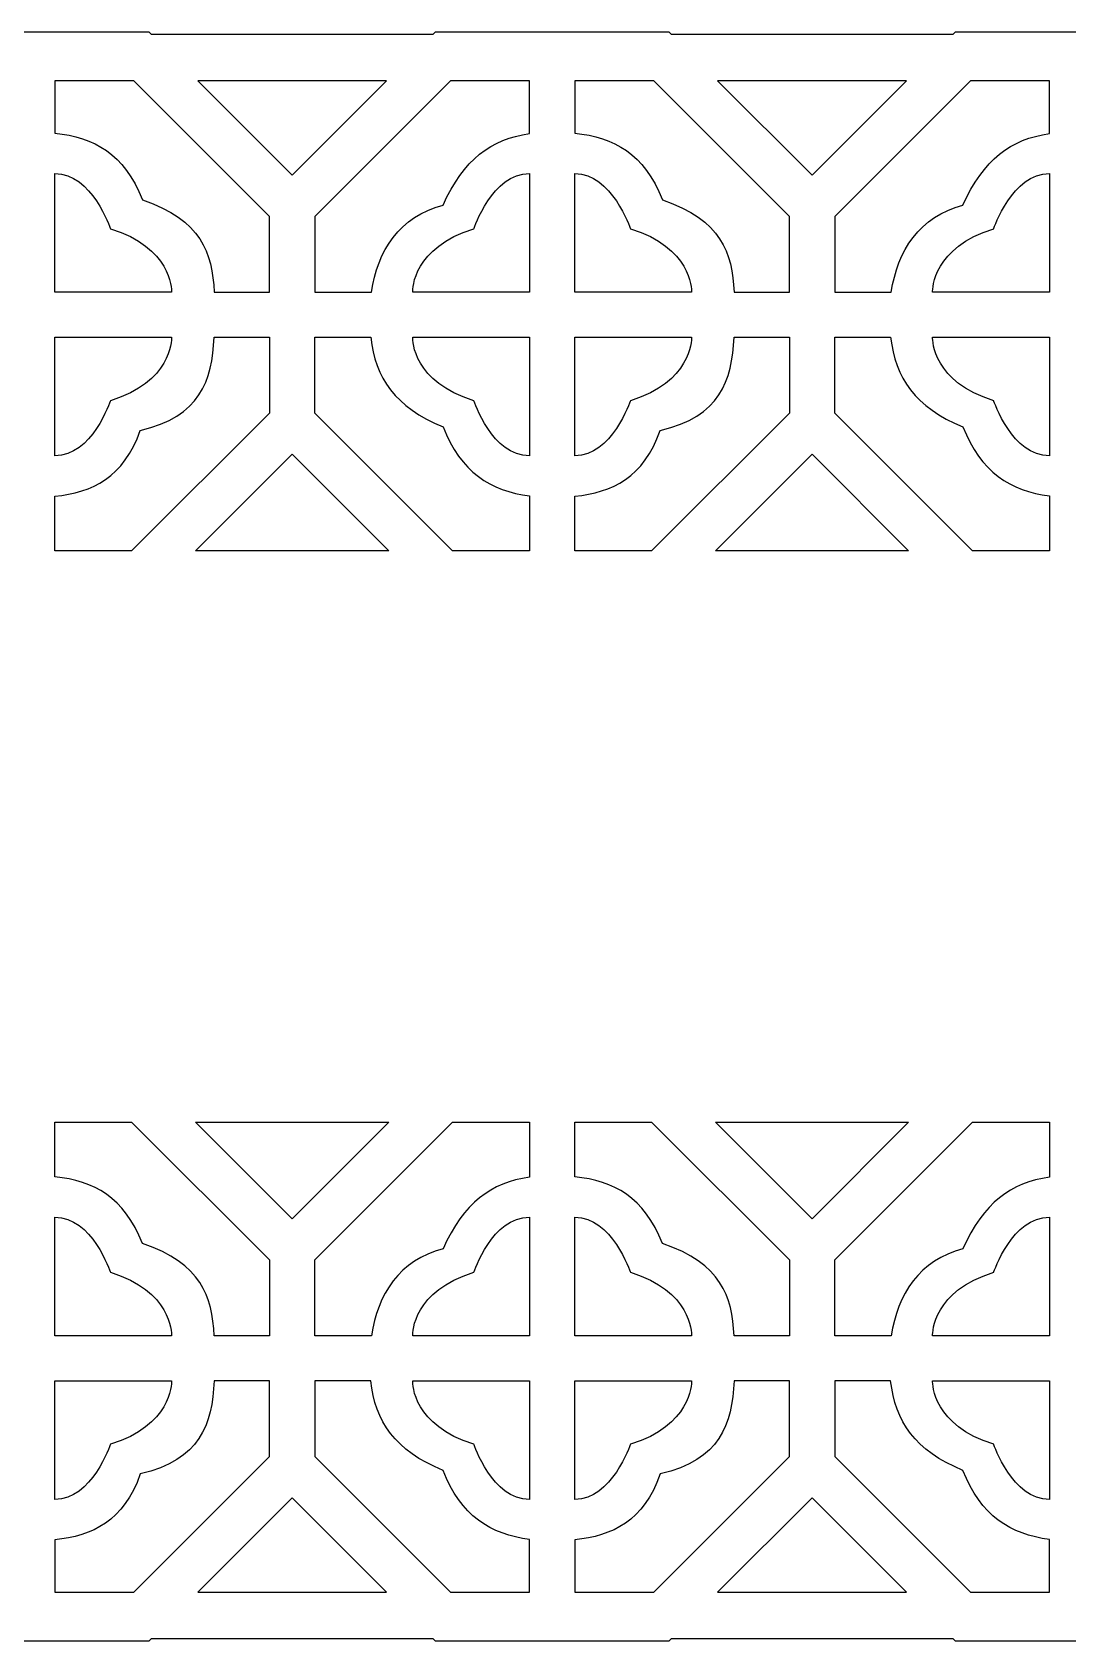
# Model space of a CAD drawing. Header units: centimetres. Extents: x 3.7 to 13.9, y -9 to -4.
# Drawn here: x 8.24 to 11.438, y -9 to -4.033 of the extents above; entities that cross this region are included whole.
import ezdxf

# ---------------------------------------------------------------- set-up
doc = ezdxf.new("R2010")
doc.units = ezdxf.units.CM
doc.header["$MEASUREMENT"] = 0
doc.layers.add('layer 1', color=7, linetype='Continuous')

msp = doc.modelspace()

# ---------------------------------------------------------------- linework, layer by layer
at = {"layer": 'layer 1', "color": 250}
for points, knots in [([(13.92943, -4.03974), (13.92943, -4.03974), (13.92943, -4.54384), (13.92943, -4.54384), (13.92943, -4.54384), (13.92943, -4.54384), (13.92943, -4.54384), (13.92943, -4.54384), (13.92943, -4.54384), (13.92943, -4.54384), (13.92943, -4.83543), (13.92943, -4.83543), (13.92943, -4.83543), (13.92943, -4.83543), (13.92943, -4.97502), (13.92943, -4.97502), (13.92943, -4.97502), (13.92943, -4.97502), (13.92943, -5.26662), (13.92943, -5.26662), (13.92943, -5.26662), (13.92943, -5.26662), (13.92943, -5.26662), (13.92943, -5.26662), (13.92943, -5.26662), (13.92943, -5.26662), (13.92943, -6.15508), (13.92943, -6.15508), (13.92943, -6.15508), (13.92943, -6.15508), (13.92943, -6.15508), (13.92943, -6.15508), (13.92943, -6.15508), (13.92943, -6.15508), (13.92943, -6.44668), (13.92943, -6.44668), (13.92943, -6.44668), (13.92943, -6.44668), (13.92943, -6.58627), (13.92943, -6.58627), (13.92943, -6.58627), (13.92943, -6.58627), (13.92943, -6.87786), (13.92943, -6.87786), (13.92943, -6.87786), (13.92943, -6.87786), (13.92943, -6.87786), (13.92943, -6.87786), (13.92943, -6.87786), (13.92943, -6.87786), (13.92943, -7.76633), (13.92943, -7.76633), (13.92943, -7.76633), (13.92943, -7.76633), (13.92943, -7.76633), (13.92943, -7.76633), (13.92943, -7.76633), (13.92943, -7.76633), (13.92943, -8.05792), (13.92943, -8.05792), (13.92943, -8.05792), (13.92943, -8.05792), (13.92943, -8.19751), (13.92943, -8.19751), (13.92943, -8.19751), (13.92943, -8.19751), (13.92943, -8.48911), (13.92943, -8.48911), (13.92943, -8.48911), (13.92943, -8.48911), (13.92943, -8.48911), (13.92943, -8.48911), (13.92943, -8.48911), (13.92943, -8.48911), (13.92943, -8.9932), (13.92943, -8.9932), (13.92943, -8.9932), (13.92943, -8.9932), (13.42533, -8.9932), (13.42533, -8.9932), (13.42533, -8.9932), (13.42533, -8.9932), (13.41835, -9.00019), (13.41835, -9.00019), (13.41835, -9.00019), (13.41835, -9.00019), (13.12675, -9.00019), (13.12675, -9.00019), (13.12675, -9.00019), (13.12675, -9.00019), (12.98716, -9.00019), (12.98716, -9.00019), (12.98716, -9.00019), (12.98716, -9.00019), (12.69557, -9.00019), (12.69557, -9.00019), (12.69557, -9.00019), (12.69557, -9.00019), (12.68858, -8.9932), (12.68858, -8.9932), (12.68858, -8.9932), (12.68858, -8.9932), (11.81952, -8.9932), (11.81952, -8.9932), (11.81952, -8.9932), (11.81952, -8.9932), (11.81254, -9.00019), (11.81254, -9.00019), (11.81254, -9.00019), (11.81254, -9.00019), (11.52094, -9.00019), (11.52094, -9.00019), (11.52094, -9.00019), (11.52094, -9.00019), (11.38135, -9.00019), (11.38135, -9.00019), (11.38135, -9.00019), (11.38135, -9.00019), (11.08976, -9.00019), (11.08976, -9.00019), (11.08976, -9.00019), (11.08976, -9.00019), (11.08277, -8.9932), (11.08277, -8.9932), (11.08277, -8.9932), (11.08277, -8.9932), (10.21372, -8.9932), (10.21372, -8.9932), (10.21372, -8.9932), (10.21372, -8.9932), (10.20673, -9.00019), (10.20673, -9.00019), (10.20673, -9.00019), (10.20673, -9.00019), (9.91513, -9.00019), (9.91513, -9.00019), (9.91513, -9.00019), (9.91513, -9.00019), (9.77554, -9.00019), (9.77554, -9.00019), (9.77554, -9.00019), (9.77554, -9.00019), (9.48395, -9.00019), (9.48395, -9.00019), (9.48395, -9.00019), (9.48395, -9.00019), (9.47696, -8.9932), (9.47696, -8.9932), (9.47696, -8.9932), (9.47696, -8.9932), (8.60791, -8.9932), (8.60791, -8.9932), (8.60791, -8.9932), (8.60791, -8.9932), (8.60092, -9.00019), (8.60092, -9.00019), (8.60092, -9.00019), (8.60092, -9.00019), (8.30933, -9.00019), (8.30933, -9.00019), (8.30933, -9.00019), (8.30933, -9.00019), (8.16973, -9.00019), (8.16973, -9.00019), (8.16973, -9.00019), (8.16973, -9.00019), (7.87814, -9.00019), (7.87814, -9.00019), (7.87814, -9.00019), (7.87814, -9.00019), (7.87115, -8.9932), (7.87115, -8.9932), (7.87115, -8.9932), (7.87115, -8.9932), (7.0021, -8.9932), (7.0021, -8.9932), (7.0021, -8.9932), (7.0021, -8.9932), (6.99511, -9.00019), (6.99511, -9.00019), (6.99511, -9.00019), (6.99511, -9.00019), (6.70352, -9.00019), (6.70352, -9.00019), (6.70352, -9.00019), (6.70352, -9.00019), (6.56392, -9.00019), (6.56392, -9.00019), (6.56392, -9.00019), (6.56392, -9.00019), (6.27233, -9.00019), (6.27233, -9.00019), (6.27233, -9.00019), (6.27233, -9.00019), (6.26534, -8.9932), (6.26534, -8.9932), (6.26534, -8.9932), (6.26534, -8.9932), (5.39629, -8.9932), (5.39629, -8.9932), (5.39629, -8.9932), (5.39629, -8.9932), (5.3893, -9.00019), (5.3893, -9.00019), (5.3893, -9.00019), (5.3893, -9.00019), (5.09771, -9.00019), (5.09771, -9.00019), (5.09771, -9.00019), (5.09771, -9.00019), (4.95812, -9.00019), (4.95812, -9.00019), (4.95812, -9.00019), (4.95812, -9.00019), (4.66652, -9.00019), (4.66652, -9.00019), (4.66652, -9.00019), (4.66652, -9.00019), (4.65953, -8.9932), (4.65953, -8.9932), (4.65953, -8.9932), (4.65953, -8.9932), (3.68089, -8.9932), (3.68089, -8.9932), (3.68089, -8.9932), (3.68089, -8.9932), (3.68089, -4.03974), (3.68089, -4.03974), (3.68089, -4.03974), (3.68089, -4.03974), (4.65953, -4.03974), (4.65953, -4.03974), (4.65953, -4.03974), (4.65953, -4.03974), (4.66652, -4.03276), (4.66652, -4.03276), (4.66652, -4.03276), (4.66652, -4.03276), (4.95812, -4.03276), (4.95812, -4.03276), (4.95812, -4.03276), (4.95812, -4.03276), (5.09771, -4.03276), (5.09771, -4.03276), (5.09771, -4.03276), (5.09771, -4.03276), (5.3893, -4.03276), (5.3893, -4.03276), (5.3893, -4.03276), (5.3893, -4.03276), (5.39629, -4.03974), (5.39629, -4.03974), (5.39629, -4.03974), (5.39629, -4.03974), (6.26534, -4.03974), (6.26534, -4.03974), (6.26534, -4.03974), (6.26534, -4.03974), (6.27233, -4.03276), (6.27233, -4.03276), (6.27233, -4.03276), (6.27233, -4.03276), (6.56392, -4.03276), (6.56392, -4.03276), (6.56392, -4.03276), (6.56392, -4.03276), (6.70352, -4.03276), (6.70352, -4.03276), (6.70352, -4.03276), (6.70352, -4.03276), (6.99511, -4.03276), (6.99511, -4.03276), (6.99511, -4.03276), (6.99511, -4.03276), (7.0021, -4.03974), (7.0021, -4.03974), (7.0021, -4.03974), (7.0021, -4.03974), (7.87115, -4.03974), (7.87115, -4.03974), (7.87115, -4.03974), (7.87115, -4.03974), (7.87814, -4.03276), (7.87814, -4.03276), (7.87814, -4.03276), (7.87814, -4.03276), (8.16973, -4.03276), (8.16973, -4.03276), (8.16973, -4.03276), (8.16973, -4.03276), (8.30933, -4.03276), (8.30933, -4.03276), (8.30933, -4.03276), (8.30933, -4.03276), (8.60092, -4.03276), (8.60092, -4.03276), (8.60092, -4.03276), (8.60092, -4.03276), (8.60791, -4.03974), (8.60791, -4.03974), (8.60791, -4.03974), (8.60791, -4.03974), (9.47696, -4.03974), (9.47696, -4.03974), (9.47696, -4.03974), (9.47696, -4.03974), (9.48395, -4.03276), (9.48395, -4.03276), (9.48395, -4.03276), (9.48395, -4.03276), (9.77554, -4.03276), (9.77554, -4.03276), (9.77554, -4.03276), (9.77554, -4.03276), (9.91513, -4.03276), (9.91513, -4.03276), (9.91513, -4.03276), (9.91513, -4.03276), (10.20673, -4.03276), (10.20673, -4.03276), (10.20673, -4.03276), (10.20673, -4.03276), (10.21372, -4.03974), (10.21372, -4.03974), (10.21372, -4.03974), (10.21372, -4.03974), (11.08277, -4.03974), (11.08277, -4.03974), (11.08277, -4.03974), (11.08277, -4.03974), (11.08976, -4.03276), (11.08976, -4.03276), (11.08976, -4.03276), (11.08976, -4.03276), (11.38135, -4.03276), (11.38135, -4.03276), (11.38135, -4.03276), (11.38135, -4.03276), (11.52094, -4.03276), (11.52094, -4.03276), (11.52094, -4.03276), (11.52094, -4.03276), (11.81254, -4.03276), (11.81254, -4.03276), (11.81254, -4.03276), (11.81254, -4.03276), (11.81952, -4.03974), (11.81952, -4.03974), (11.81952, -4.03974), (11.81952, -4.03974), (12.68858, -4.03974), (12.68858, -4.03974), (12.68858, -4.03974), (12.68858, -4.03974), (12.69557, -4.03276), (12.69557, -4.03276), (12.69557, -4.03276), (12.69557, -4.03276), (12.98716, -4.03276), (12.98716, -4.03276), (12.98716, -4.03276), (12.98716, -4.03276), (13.12675, -4.03276), (13.12675, -4.03276), (13.12675, -4.03276), (13.12675, -4.03276), (13.41835, -4.03276), (13.41835, -4.03276), (13.41835, -4.03276), (13.41835, -4.03276), (13.42533, -4.03974), (13.42533, -4.03974), (13.42533, -4.03974), (13.42533, -4.03974), (13.92943, -4.03974), (13.92943, -4.03974)], [0, 0, 0, 0, 0.0105263, 0.0105263, 0.0105263, 0.0105263, 0.0210526, 0.0210526, 0.0210526, 0.0210526, 0.0315789, 0.0315789, 0.0315789, 0.0315789, 0.0421053, 0.0421053, 0.0421053, 0.0421053, 0.0526316, 0.0526316, 0.0526316, 0.0526316, 0.0631579, 0.0631579, 0.0631579, 0.0631579, 0.0736842, 0.0736842, 0.0736842, 0.0736842, 0.0842105, 0.0842105, 0.0842105, 0.0842105, 0.0947368, 0.0947368, 0.0947368, 0.0947368, 0.1052632, 0.1052632, 0.1052632, 0.1052632, 0.1157895, 0.1157895, 0.1157895, 0.1157895, 0.1263158, 0.1263158, 0.1263158, 0.1263158, 0.1368421, 0.1368421, 0.1368421, 0.1368421, 0.1473684, 0.1473684, 0.1473684, 0.1473684, 0.1578947, 0.1578947, 0.1578947, 0.1578947, 0.1684211, 0.1684211, 0.1684211, 0.1684211, 0.1789474, 0.1789474, 0.1789474, 0.1789474, 0.1894737, 0.1894737, 0.1894737, 0.1894737, 0.2, 0.2, 0.2, 0.2, 0.2105263, 0.2105263, 0.2105263, 0.2105263, 0.2210526, 0.2210526, 0.2210526, 0.2210526, 0.2315789, 0.2315789, 0.2315789, 0.2315789, 0.2421053, 0.2421053, 0.2421053, 0.2421053, 0.2526316, 0.2526316, 0.2526316, 0.2526316, 0.2631579, 0.2631579, 0.2631579, 0.2631579, 0.2736842, 0.2736842, 0.2736842, 0.2736842, 0.2842105, 0.2842105, 0.2842105, 0.2842105, 0.2947368, 0.2947368, 0.2947368, 0.2947368, 0.3052632, 0.3052632, 0.3052632, 0.3052632, 0.3157895, 0.3157895, 0.3157895, 0.3157895, 0.3263158, 0.3263158, 0.3263158, 0.3263158, 0.3368421, 0.3368421, 0.3368421, 0.3368421, 0.3473684, 0.3473684, 0.3473684, 0.3473684, 0.3578947, 0.3578947, 0.3578947, 0.3578947, 0.3684211, 0.3684211, 0.3684211, 0.3684211, 0.3789474, 0.3789474, 0.3789474, 0.3789474, 0.3894737, 0.3894737, 0.3894737, 0.3894737, 0.4, 0.4, 0.4, 0.4, 0.4105263, 0.4105263, 0.4105263, 0.4105263, 0.4210526, 0.4210526, 0.4210526, 0.4210526, 0.4315789, 0.4315789, 0.4315789, 0.4315789, 0.4421053, 0.4421053, 0.4421053, 0.4421053, 0.4526316, 0.4526316, 0.4526316, 0.4526316, 0.4631579, 0.4631579, 0.4631579, 0.4631579, 0.4736842, 0.4736842, 0.4736842, 0.4736842, 0.4842105, 0.4842105, 0.4842105, 0.4842105, 0.4947368, 0.4947368, 0.4947368, 0.4947368, 0.5052632, 0.5052632, 0.5052632, 0.5052632, 0.5157895, 0.5157895, 0.5157895, 0.5157895, 0.5263158, 0.5263158, 0.5263158, 0.5263158, 0.5368421, 0.5368421, 0.5368421, 0.5368421, 0.5473684, 0.5473684, 0.5473684, 0.5473684, 0.5578947, 0.5578947, 0.5578947, 0.5578947, 0.5684211, 0.5684211, 0.5684211, 0.5684211, 0.5789474, 0.5789474, 0.5789474, 0.5789474, 0.5894737, 0.5894737, 0.5894737, 0.5894737, 0.6, 0.6, 0.6, 0.6, 0.6105263, 0.6105263, 0.6105263, 0.6105263, 0.6210526, 0.6210526, 0.6210526, 0.6210526, 0.6315789, 0.6315789, 0.6315789, 0.6315789, 0.6421053, 0.6421053, 0.6421053, 0.6421053, 0.6526316, 0.6526316, 0.6526316, 0.6526316, 0.6631579, 0.6631579, 0.6631579, 0.6631579, 0.6736842, 0.6736842, 0.6736842, 0.6736842, 0.6842105, 0.6842105, 0.6842105, 0.6842105, 0.6947368, 0.6947368, 0.6947368, 0.6947368, 0.7052632, 0.7052632, 0.7052632, 0.7052632, 0.7157895, 0.7157895, 0.7157895, 0.7157895, 0.7263158, 0.7263158, 0.7263158, 0.7263158, 0.7368421, 0.7368421, 0.7368421, 0.7368421, 0.7473684, 0.7473684, 0.7473684, 0.7473684, 0.7578947, 0.7578947, 0.7578947, 0.7578947, 0.7684211, 0.7684211, 0.7684211, 0.7684211, 0.7789474, 0.7789474, 0.7789474, 0.7789474, 0.7894737, 0.7894737, 0.7894737, 0.7894737, 0.8, 0.8, 0.8, 0.8, 0.8105263, 0.8105263, 0.8105263, 0.8105263, 0.8210526, 0.8210526, 0.8210526, 0.8210526, 0.8315789, 0.8315789, 0.8315789, 0.8315789, 0.8421053, 0.8421053, 0.8421053, 0.8421053, 0.8526316, 0.8526316, 0.8526316, 0.8526316, 0.8631579, 0.8631579, 0.8631579, 0.8631579, 0.8736842, 0.8736842, 0.8736842, 0.8736842, 0.8842105, 0.8842105, 0.8842105, 0.8842105, 0.8947368, 0.8947368, 0.8947368, 0.8947368, 0.9052632, 0.9052632, 0.9052632, 0.9052632, 0.9157895, 0.9157895, 0.9157895, 0.9157895, 0.9263158, 0.9263158, 0.9263158, 0.9263158, 0.9368421, 0.9368421, 0.9368421, 0.9368421, 0.9473684, 0.9473684, 0.9473684, 0.9473684, 0.9578947, 0.9578947, 0.9578947, 0.9578947, 0.9684211, 0.9684211, 0.9684211, 0.9684211, 0.9789474, 0.9789474, 0.9789474, 0.9789474, 1, 1, 1, 1]), ([(8.55345, -4.1827), (8.55345, -4.1827), (8.97241, -4.60166), (8.97241, -4.60166), (8.97241, -4.60166), (8.97241, -4.60166), (8.97241, -4.83543), (8.97241, -4.83543), (8.97241, -4.83543), (8.97241, -4.83543), (8.8018, -4.83543), (8.8018, -4.83543), (8.8018, -4.83543), (8.79574, -4.71387), (8.76218, -4.61345), (8.58041, -4.55038), (8.58041, -4.55038), (8.52334, -4.40755), (8.43166, -4.35701), (8.30933, -4.34483), (8.30933, -4.34483), (8.30933, -4.34483), (8.30933, -4.1827), (8.30933, -4.1827), (8.30933, -4.1827), (8.30933, -4.1827), (8.55345, -4.1827), (8.55345, -4.1827)], [0, 0, 0, 0, 0.125, 0.125, 0.125, 0.125, 0.25, 0.25, 0.25, 0.25, 0.375, 0.375, 0.375, 0.375, 0.5, 0.5, 0.5, 0.5, 0.625, 0.625, 0.625, 0.625, 0.75, 0.75, 0.75, 0.75, 1, 1, 1, 1]), ([(9.33401, -4.1827), (9.33401, -4.1827), (9.04243, -4.47427), (9.04243, -4.47427), (9.04243, -4.47427), (9.04243, -4.47427), (8.75086, -4.1827), (8.75086, -4.1827), (8.75086, -4.1827), (8.75086, -4.1827), (9.33401, -4.1827), (9.33401, -4.1827)], [0, 0, 0, 0, 0.25, 0.25, 0.25, 0.25, 0.5, 0.5, 0.5, 0.5, 1, 1, 1, 1]), ([(9.11246, -4.83543), (9.11246, -4.83543), (9.11246, -4.60166), (9.11246, -4.60166), (9.11246, -4.60166), (9.11246, -4.60166), (9.53142, -4.1827), (9.53142, -4.1827), (9.53142, -4.1827), (9.53142, -4.1827), (9.77554, -4.1827), (9.77554, -4.1827), (9.77554, -4.1827), (9.77554, -4.1827), (9.77554, -4.34613), (9.77554, -4.34613), (9.77554, -4.34613), (9.65738, -4.36241), (9.57186, -4.42527), (9.50844, -4.5672), (9.50844, -4.5672), (9.37489, -4.60092), (9.30599, -4.70883), (9.28716, -4.83543), (9.28716, -4.83543), (9.28716, -4.83543), (9.11246, -4.83543), (9.11246, -4.83543)], [0, 0, 0, 0, 0.125, 0.125, 0.125, 0.125, 0.25, 0.25, 0.25, 0.25, 0.375, 0.375, 0.375, 0.375, 0.5, 0.5, 0.5, 0.5, 0.625, 0.625, 0.625, 0.625, 0.75, 0.75, 0.75, 0.75, 1, 1, 1, 1]), ([(10.15925, -4.1827), (10.15925, -4.1827), (10.57822, -4.60166), (10.57822, -4.60166), (10.57822, -4.60166), (10.57822, -4.60166), (10.57822, -4.83543), (10.57822, -4.83543), (10.57822, -4.83543), (10.57822, -4.83543), (10.40761, -4.83543), (10.40761, -4.83543), (10.40761, -4.83543), (10.40155, -4.71387), (10.36799, -4.61345), (10.18622, -4.55038), (10.18622, -4.55038), (10.12915, -4.40755), (10.03747, -4.35701), (9.91513, -4.34483), (9.91513, -4.34483), (9.91513, -4.34483), (9.91513, -4.1827), (9.91513, -4.1827), (9.91513, -4.1827), (9.91513, -4.1827), (10.15925, -4.1827), (10.15925, -4.1827)], [0, 0, 0, 0, 0.125, 0.125, 0.125, 0.125, 0.25, 0.25, 0.25, 0.25, 0.375, 0.375, 0.375, 0.375, 0.5, 0.5, 0.5, 0.5, 0.625, 0.625, 0.625, 0.625, 0.75, 0.75, 0.75, 0.75, 1, 1, 1, 1]), ([(10.93981, -4.1827), (10.93981, -4.1827), (10.64824, -4.47427), (10.64824, -4.47427), (10.64824, -4.47427), (10.64824, -4.47427), (10.35667, -4.1827), (10.35667, -4.1827), (10.35667, -4.1827), (10.35667, -4.1827), (10.93981, -4.1827), (10.93981, -4.1827)], [0, 0, 0, 0, 0.25, 0.25, 0.25, 0.25, 0.5, 0.5, 0.5, 0.5, 1, 1, 1, 1]), ([(10.71827, -4.83543), (10.71827, -4.83543), (10.71827, -4.60166), (10.71827, -4.60166), (10.71827, -4.60166), (10.71827, -4.60166), (11.13723, -4.1827), (11.13723, -4.1827), (11.13723, -4.1827), (11.13723, -4.1827), (11.38135, -4.1827), (11.38135, -4.1827), (11.38135, -4.1827), (11.38135, -4.1827), (11.38135, -4.34613), (11.38135, -4.34613), (11.38135, -4.34613), (11.26319, -4.36241), (11.17766, -4.42527), (11.11425, -4.5672), (11.11425, -4.5672), (10.9807, -4.60092), (10.91179, -4.70883), (10.89297, -4.83543), (10.89297, -4.83543), (10.89297, -4.83543), (10.71827, -4.83543), (10.71827, -4.83543)], [0, 0, 0, 0, 0.125, 0.125, 0.125, 0.125, 0.25, 0.25, 0.25, 0.25, 0.375, 0.375, 0.375, 0.375, 0.5, 0.5, 0.5, 0.5, 0.625, 0.625, 0.625, 0.625, 0.75, 0.75, 0.75, 0.75, 1, 1, 1, 1]), ([(8.30933, -4.46948), (8.30933, -4.46948), (8.30933, -4.83543), (8.30933, -4.83543), (8.30933, -4.83543), (8.30933, -4.83543), (8.67013, -4.83543), (8.67013, -4.83543), (8.67013, -4.83543), (8.6703, -4.82483), (8.66841, -4.69747), (8.48123, -4.63958), (8.48123, -4.63958), (8.48123, -4.63958), (8.42339, -4.46745), (8.30933, -4.46948)], [0, 0, 0, 0, 0.2, 0.2, 0.2, 0.2, 0.4, 0.4, 0.4, 0.4, 0.6, 0.6, 0.6, 0.6, 1, 1, 1, 1]), ([(9.77554, -4.83543), (9.77554, -4.83543), (9.77554, -4.46948), (9.77554, -4.46948), (9.77554, -4.46948), (9.66148, -4.46745), (9.60364, -4.63958), (9.60364, -4.63958), (9.60364, -4.63958), (9.41646, -4.69747), (9.41456, -4.82483), (9.41474, -4.83543), (9.41474, -4.83543), (9.41474, -4.83543), (9.77554, -4.83543), (9.77554, -4.83543)], [0, 0, 0, 0, 0.2, 0.2, 0.2, 0.2, 0.4, 0.4, 0.4, 0.4, 0.6, 0.6, 0.6, 0.6, 1, 1, 1, 1]), ([(9.91513, -4.46948), (9.91513, -4.46948), (9.91513, -4.83543), (9.91513, -4.83543), (9.91513, -4.83543), (9.91513, -4.83543), (10.27594, -4.83543), (10.27594, -4.83543), (10.27594, -4.83543), (10.27611, -4.82483), (10.27422, -4.69747), (10.08704, -4.63958), (10.08704, -4.63958), (10.08704, -4.63958), (10.0292, -4.46745), (9.91513, -4.46948)], [0, 0, 0, 0, 0.2, 0.2, 0.2, 0.2, 0.4, 0.4, 0.4, 0.4, 0.6, 0.6, 0.6, 0.6, 1, 1, 1, 1]), ([(11.38135, -4.83543), (11.38135, -4.83543), (11.38135, -4.46948), (11.38135, -4.46948), (11.38135, -4.46948), (11.26729, -4.46745), (11.20945, -4.63958), (11.20945, -4.63958), (11.20945, -4.63958), (11.02227, -4.69747), (11.02037, -4.82483), (11.02055, -4.83543), (11.02055, -4.83543), (11.02055, -4.83543), (11.38135, -4.83543), (11.38135, -4.83543)], [0, 0, 0, 0, 0.2, 0.2, 0.2, 0.2, 0.4, 0.4, 0.4, 0.4, 0.6, 0.6, 0.6, 0.6, 1, 1, 1, 1]), ([(8.30933, -5.63453), (8.30933, -5.63453), (8.54668, -5.63453), (8.54668, -5.63453), (8.54668, -5.63453), (8.54668, -5.63453), (8.97241, -5.2088), (8.97241, -5.2088), (8.97241, -5.2088), (8.97241, -5.2088), (8.97241, -4.97502), (8.97241, -4.97502), (8.97241, -4.97502), (8.97241, -4.97502), (8.8017, -4.97502), (8.8017, -4.97502), (8.8017, -4.97502), (8.79505, -5.1092), (8.75867, -5.21928), (8.57351, -5.26243), (8.57351, -5.26243), (8.52286, -5.4073), (8.42588, -5.45425), (8.30933, -5.46569), (8.30933, -5.46569), (8.30933, -5.46569), (8.30933, -5.63453), (8.30933, -5.63453)], [0, 0, 0, 0, 0.125, 0.125, 0.125, 0.125, 0.25, 0.25, 0.25, 0.25, 0.375, 0.375, 0.375, 0.375, 0.5, 0.5, 0.5, 0.5, 0.625, 0.625, 0.625, 0.625, 0.75, 0.75, 0.75, 0.75, 1, 1, 1, 1]), ([(8.30933, -4.97502), (8.30933, -4.97502), (8.30933, -5.34096), (8.30933, -5.34096), (8.30933, -5.34096), (8.42339, -5.34299), (8.48123, -5.17086), (8.48123, -5.17086), (8.48123, -5.17086), (8.66833, -5.113), (8.6703, -4.98573), (8.67013, -4.97502), (8.67013, -4.97502), (8.67013, -4.97502), (8.30933, -4.97502), (8.30933, -4.97502)], [0, 0, 0, 0, 0.2, 0.2, 0.2, 0.2, 0.4, 0.4, 0.4, 0.4, 0.6, 0.6, 0.6, 0.6, 1, 1, 1, 1]), ([(9.53819, -5.63453), (9.53819, -5.63453), (9.77554, -5.63453), (9.77554, -5.63453), (9.77554, -5.63453), (9.77554, -5.63453), (9.77554, -5.46465), (9.77554, -5.46465), (9.77554, -5.46465), (9.65675, -5.44961), (9.56213, -5.39118), (9.50863, -5.2513), (9.50863, -5.2513), (9.36067, -5.19153), (9.29935, -5.09962), (9.28512, -4.97502), (9.28512, -4.97502), (9.28512, -4.97502), (9.11246, -4.97502), (9.11246, -4.97502), (9.11246, -4.97502), (9.11246, -4.97502), (9.11246, -5.2088), (9.11246, -5.2088), (9.11246, -5.2088), (9.11246, -5.2088), (9.53819, -5.63453), (9.53819, -5.63453)], [0, 0, 0, 0, 0.125, 0.125, 0.125, 0.125, 0.25, 0.25, 0.25, 0.25, 0.375, 0.375, 0.375, 0.375, 0.5, 0.5, 0.5, 0.5, 0.625, 0.625, 0.625, 0.625, 0.75, 0.75, 0.75, 0.75, 1, 1, 1, 1]), ([(9.77554, -5.34096), (9.77554, -5.34096), (9.77554, -4.97502), (9.77554, -4.97502), (9.77554, -4.97502), (9.77554, -4.97502), (9.41474, -4.97502), (9.41474, -4.97502), (9.41474, -4.97502), (9.41457, -4.98573), (9.41654, -5.113), (9.60364, -5.17086), (9.60364, -5.17086), (9.60364, -5.17086), (9.66148, -5.343), (9.77554, -5.34096)], [0, 0, 0, 0, 0.2, 0.2, 0.2, 0.2, 0.4, 0.4, 0.4, 0.4, 0.6, 0.6, 0.6, 0.6, 1, 1, 1, 1]), ([(9.91513, -5.63453), (9.91513, -5.63453), (10.15249, -5.63453), (10.15249, -5.63453), (10.15249, -5.63453), (10.15249, -5.63453), (10.57822, -5.2088), (10.57822, -5.2088), (10.57822, -5.2088), (10.57822, -5.2088), (10.57822, -4.97502), (10.57822, -4.97502), (10.57822, -4.97502), (10.57822, -4.97502), (10.4075, -4.97502), (10.4075, -4.97502), (10.4075, -4.97502), (10.40086, -5.1092), (10.36448, -5.21928), (10.17932, -5.26243), (10.17932, -5.26243), (10.12867, -5.4073), (10.03169, -5.45425), (9.91513, -5.46569), (9.91513, -5.46569), (9.91513, -5.46569), (9.91513, -5.63453), (9.91513, -5.63453)], [0, 0, 0, 0, 0.125, 0.125, 0.125, 0.125, 0.25, 0.25, 0.25, 0.25, 0.375, 0.375, 0.375, 0.375, 0.5, 0.5, 0.5, 0.5, 0.625, 0.625, 0.625, 0.625, 0.75, 0.75, 0.75, 0.75, 1, 1, 1, 1]), ([(9.91513, -4.97502), (9.91513, -4.97502), (9.91513, -5.34096), (9.91513, -5.34096), (9.91513, -5.34096), (10.0292, -5.34299), (10.08704, -5.17086), (10.08704, -5.17086), (10.08704, -5.17086), (10.27413, -5.113), (10.27611, -4.98573), (10.27594, -4.97502), (10.27594, -4.97502), (10.27594, -4.97502), (9.91513, -4.97502), (9.91513, -4.97502)], [0, 0, 0, 0, 0.2, 0.2, 0.2, 0.2, 0.4, 0.4, 0.4, 0.4, 0.6, 0.6, 0.6, 0.6, 1, 1, 1, 1]), ([(11.144, -5.63453), (11.144, -5.63453), (11.38135, -5.63453), (11.38135, -5.63453), (11.38135, -5.63453), (11.38135, -5.63453), (11.38135, -5.46465), (11.38135, -5.46465), (11.38135, -5.46465), (11.26256, -5.44961), (11.16794, -5.39118), (11.11444, -5.2513), (11.11444, -5.2513), (10.96648, -5.19153), (10.90516, -5.09962), (10.89093, -4.97502), (10.89093, -4.97502), (10.89093, -4.97502), (10.71827, -4.97502), (10.71827, -4.97502), (10.71827, -4.97502), (10.71827, -4.97502), (10.71827, -5.2088), (10.71827, -5.2088), (10.71827, -5.2088), (10.71827, -5.2088), (11.144, -5.63453), (11.144, -5.63453)], [0, 0, 0, 0, 0.125, 0.125, 0.125, 0.125, 0.25, 0.25, 0.25, 0.25, 0.375, 0.375, 0.375, 0.375, 0.5, 0.5, 0.5, 0.5, 0.625, 0.625, 0.625, 0.625, 0.75, 0.75, 0.75, 0.75, 1, 1, 1, 1]), ([(11.38135, -5.34096), (11.38135, -5.34096), (11.38135, -4.97502), (11.38135, -4.97502), (11.38135, -4.97502), (11.38135, -4.97502), (11.02055, -4.97502), (11.02055, -4.97502), (11.02055, -4.97502), (11.02038, -4.98573), (11.02235, -5.113), (11.20945, -5.17086), (11.20945, -5.17086), (11.20945, -5.17086), (11.26729, -5.343), (11.38135, -5.34096)], [0, 0, 0, 0, 0.2, 0.2, 0.2, 0.2, 0.4, 0.4, 0.4, 0.4, 0.6, 0.6, 0.6, 0.6, 1, 1, 1, 1]), ([(8.7441, -5.63453), (8.7441, -5.63453), (9.34077, -5.63453), (9.34077, -5.63453), (9.34077, -5.63453), (9.34077, -5.63453), (9.04243, -5.33619), (9.04243, -5.33619), (9.04243, -5.33619), (9.04243, -5.33619), (8.7441, -5.63453), (8.7441, -5.63453)], [0, 0, 0, 0, 0.25, 0.25, 0.25, 0.25, 0.5, 0.5, 0.5, 0.5, 1, 1, 1, 1]), ([(10.3499, -5.63453), (10.3499, -5.63453), (10.94658, -5.63453), (10.94658, -5.63453), (10.94658, -5.63453), (10.94658, -5.63453), (10.64824, -5.33619), (10.64824, -5.33619), (10.64824, -5.33619), (10.64824, -5.33619), (10.3499, -5.63453), (10.3499, -5.63453)], [0, 0, 0, 0, 0.25, 0.25, 0.25, 0.25, 0.5, 0.5, 0.5, 0.5, 1, 1, 1, 1]), ([(8.54668, -7.39842), (8.54668, -7.39842), (8.30933, -7.39842), (8.30933, -7.39842), (8.30933, -7.39842), (8.30933, -7.39842), (8.30933, -7.56732), (8.30933, -7.56732), (8.30933, -7.56732), (8.43166, -7.5795), (8.52334, -7.63004), (8.58041, -7.77287), (8.58041, -7.77287), (8.76218, -7.83594), (8.79574, -7.93636), (8.8018, -8.05792), (8.8018, -8.05792), (8.8018, -8.05792), (8.97241, -8.05792), (8.97241, -8.05792), (8.97241, -8.05792), (8.97241, -8.05792), (8.97241, -7.82415), (8.97241, -7.82415), (8.97241, -7.82415), (8.97241, -7.82415), (8.54668, -7.39842), (8.54668, -7.39842)], [0, 0, 0, 0, 0.125, 0.125, 0.125, 0.125, 0.25, 0.25, 0.25, 0.25, 0.375, 0.375, 0.375, 0.375, 0.5, 0.5, 0.5, 0.5, 0.625, 0.625, 0.625, 0.625, 0.75, 0.75, 0.75, 0.75, 1, 1, 1, 1]), ([(9.34077, -7.39842), (9.34077, -7.39842), (8.74409, -7.39842), (8.74409, -7.39842), (8.74409, -7.39842), (8.74409, -7.39842), (9.04243, -7.69676), (9.04243, -7.69676), (9.04243, -7.69676), (9.04243, -7.69676), (9.34077, -7.39842), (9.34077, -7.39842)], [0, 0, 0, 0, 0.25, 0.25, 0.25, 0.25, 0.5, 0.5, 0.5, 0.5, 1, 1, 1, 1]), ([(9.77554, -7.39842), (9.77554, -7.39842), (9.53819, -7.39842), (9.53819, -7.39842), (9.53819, -7.39842), (9.53819, -7.39842), (9.11246, -7.82415), (9.11246, -7.82415), (9.11246, -7.82415), (9.11246, -7.82415), (9.11246, -8.05792), (9.11246, -8.05792), (9.11246, -8.05792), (9.11246, -8.05792), (9.28716, -8.05792), (9.28716, -8.05792), (9.28716, -8.05792), (9.30599, -7.93131), (9.37489, -7.82341), (9.50844, -7.78969), (9.50844, -7.78969), (9.57186, -7.64775), (9.65738, -7.5849), (9.77554, -7.56862), (9.77554, -7.56862), (9.77554, -7.56862), (9.77554, -7.39842), (9.77554, -7.39842)], [0, 0, 0, 0, 0.125, 0.125, 0.125, 0.125, 0.25, 0.25, 0.25, 0.25, 0.375, 0.375, 0.375, 0.375, 0.5, 0.5, 0.5, 0.5, 0.625, 0.625, 0.625, 0.625, 0.75, 0.75, 0.75, 0.75, 1, 1, 1, 1]), ([(10.15249, -7.39842), (10.15249, -7.39842), (9.91513, -7.39842), (9.91513, -7.39842), (9.91513, -7.39842), (9.91513, -7.39842), (9.91513, -7.56732), (9.91513, -7.56732), (9.91513, -7.56732), (10.03747, -7.5795), (10.12915, -7.63004), (10.18622, -7.77287), (10.18622, -7.77287), (10.36799, -7.83594), (10.40155, -7.93636), (10.40761, -8.05792), (10.40761, -8.05792), (10.40761, -8.05792), (10.57822, -8.05792), (10.57822, -8.05792), (10.57822, -8.05792), (10.57822, -8.05792), (10.57822, -7.82415), (10.57822, -7.82415), (10.57822, -7.82415), (10.57822, -7.82415), (10.15249, -7.39842), (10.15249, -7.39842)], [0, 0, 0, 0, 0.125, 0.125, 0.125, 0.125, 0.25, 0.25, 0.25, 0.25, 0.375, 0.375, 0.375, 0.375, 0.5, 0.5, 0.5, 0.5, 0.625, 0.625, 0.625, 0.625, 0.75, 0.75, 0.75, 0.75, 1, 1, 1, 1]), ([(10.94658, -7.39842), (10.94658, -7.39842), (10.3499, -7.39842), (10.3499, -7.39842), (10.3499, -7.39842), (10.3499, -7.39842), (10.64824, -7.69676), (10.64824, -7.69676), (10.64824, -7.69676), (10.64824, -7.69676), (10.94658, -7.39842), (10.94658, -7.39842)], [0, 0, 0, 0, 0.25, 0.25, 0.25, 0.25, 0.5, 0.5, 0.5, 0.5, 1, 1, 1, 1]), ([(11.38135, -7.39842), (11.38135, -7.39842), (11.144, -7.39842), (11.144, -7.39842), (11.144, -7.39842), (11.144, -7.39842), (10.71827, -7.82415), (10.71827, -7.82415), (10.71827, -7.82415), (10.71827, -7.82415), (10.71827, -8.05792), (10.71827, -8.05792), (10.71827, -8.05792), (10.71827, -8.05792), (10.89297, -8.05792), (10.89297, -8.05792), (10.89297, -8.05792), (10.91179, -7.93131), (10.9807, -7.82341), (11.11425, -7.78969), (11.11425, -7.78969), (11.17766, -7.64775), (11.26319, -7.5849), (11.38135, -7.56862), (11.38135, -7.56862), (11.38135, -7.56862), (11.38135, -7.39842), (11.38135, -7.39842)], [0, 0, 0, 0, 0.125, 0.125, 0.125, 0.125, 0.25, 0.25, 0.25, 0.25, 0.375, 0.375, 0.375, 0.375, 0.5, 0.5, 0.5, 0.5, 0.625, 0.625, 0.625, 0.625, 0.75, 0.75, 0.75, 0.75, 1, 1, 1, 1]), ([(8.30933, -7.69197), (8.30933, -7.69197), (8.30933, -8.05792), (8.30933, -8.05792), (8.30933, -8.05792), (8.30933, -8.05792), (8.67013, -8.05792), (8.67013, -8.05792), (8.67013, -8.05792), (8.6703, -8.04732), (8.66841, -7.91996), (8.48123, -7.86207), (8.48123, -7.86207), (8.48123, -7.86207), (8.42339, -7.68993), (8.30933, -7.69197)], [0, 0, 0, 0, 0.2, 0.2, 0.2, 0.2, 0.4, 0.4, 0.4, 0.4, 0.6, 0.6, 0.6, 0.6, 1, 1, 1, 1]), ([(9.77554, -8.05792), (9.77554, -8.05792), (9.77554, -7.69197), (9.77554, -7.69197), (9.77554, -7.69197), (9.66148, -7.68993), (9.60364, -7.86207), (9.60364, -7.86207), (9.60364, -7.86207), (9.41646, -7.91996), (9.41456, -8.04732), (9.41474, -8.05792), (9.41474, -8.05792), (9.41474, -8.05792), (9.77554, -8.05792), (9.77554, -8.05792)], [0, 0, 0, 0, 0.2, 0.2, 0.2, 0.2, 0.4, 0.4, 0.4, 0.4, 0.6, 0.6, 0.6, 0.6, 1, 1, 1, 1]), ([(9.91513, -7.69197), (9.91513, -7.69197), (9.91513, -8.05792), (9.91513, -8.05792), (9.91513, -8.05792), (9.91513, -8.05792), (10.27594, -8.05792), (10.27594, -8.05792), (10.27594, -8.05792), (10.27611, -8.04732), (10.27422, -7.91996), (10.08704, -7.86207), (10.08704, -7.86207), (10.08704, -7.86207), (10.0292, -7.68993), (9.91513, -7.69197)], [0, 0, 0, 0, 0.2, 0.2, 0.2, 0.2, 0.4, 0.4, 0.4, 0.4, 0.6, 0.6, 0.6, 0.6, 1, 1, 1, 1]), ([(11.38135, -8.05792), (11.38135, -8.05792), (11.38135, -7.69197), (11.38135, -7.69197), (11.38135, -7.69197), (11.26729, -7.68993), (11.20945, -7.86207), (11.20945, -7.86207), (11.20945, -7.86207), (11.02227, -7.91996), (11.02037, -8.04732), (11.02055, -8.05792), (11.02055, -8.05792), (11.02055, -8.05792), (11.38135, -8.05792), (11.38135, -8.05792)], [0, 0, 0, 0, 0.2, 0.2, 0.2, 0.2, 0.4, 0.4, 0.4, 0.4, 0.6, 0.6, 0.6, 0.6, 1, 1, 1, 1]), ([(8.97241, -8.19751), (8.97241, -8.19751), (8.97241, -8.43129), (8.97241, -8.43129), (8.97241, -8.43129), (8.97241, -8.43129), (8.55345, -8.85025), (8.55345, -8.85025), (8.55345, -8.85025), (8.55345, -8.85025), (8.30933, -8.85025), (8.30933, -8.85025), (8.30933, -8.85025), (8.30933, -8.85025), (8.30933, -8.68817), (8.30933, -8.68817), (8.30933, -8.68817), (8.42588, -8.67674), (8.52286, -8.62978), (8.57351, -8.48492), (8.57351, -8.48492), (8.75867, -8.44177), (8.79505, -8.33168), (8.8017, -8.19751), (8.8017, -8.19751), (8.8017, -8.19751), (8.97241, -8.19751), (8.97241, -8.19751)], [0, 0, 0, 0, 0.125, 0.125, 0.125, 0.125, 0.25, 0.25, 0.25, 0.25, 0.375, 0.375, 0.375, 0.375, 0.5, 0.5, 0.5, 0.5, 0.625, 0.625, 0.625, 0.625, 0.75, 0.75, 0.75, 0.75, 1, 1, 1, 1]), ([(8.30933, -8.19751), (8.30933, -8.19751), (8.30933, -8.56345), (8.30933, -8.56345), (8.30933, -8.56345), (8.42339, -8.56548), (8.48123, -8.39335), (8.48123, -8.39335), (8.48123, -8.39335), (8.66833, -8.33548), (8.6703, -8.20821), (8.67013, -8.19751), (8.67013, -8.19751), (8.67013, -8.19751), (8.30933, -8.19751), (8.30933, -8.19751)], [0, 0, 0, 0, 0.2, 0.2, 0.2, 0.2, 0.4, 0.4, 0.4, 0.4, 0.6, 0.6, 0.6, 0.6, 1, 1, 1, 1]), ([(9.53142, -8.85025), (9.53142, -8.85025), (9.11246, -8.43129), (9.11246, -8.43129), (9.11246, -8.43129), (9.11246, -8.43129), (9.11246, -8.19751), (9.11246, -8.19751), (9.11246, -8.19751), (9.11246, -8.19751), (9.28512, -8.19751), (9.28512, -8.19751), (9.28512, -8.19751), (9.29935, -8.32211), (9.36067, -8.41402), (9.50863, -8.47379), (9.50863, -8.47379), (9.56213, -8.61367), (9.65675, -8.6721), (9.77554, -8.68714), (9.77554, -8.68714), (9.77554, -8.68714), (9.77554, -8.85025), (9.77554, -8.85025), (9.77554, -8.85025), (9.77554, -8.85025), (9.53142, -8.85025), (9.53142, -8.85025)], [0, 0, 0, 0, 0.125, 0.125, 0.125, 0.125, 0.25, 0.25, 0.25, 0.25, 0.375, 0.375, 0.375, 0.375, 0.5, 0.5, 0.5, 0.5, 0.625, 0.625, 0.625, 0.625, 0.75, 0.75, 0.75, 0.75, 1, 1, 1, 1]), ([(9.77554, -8.56345), (9.77554, -8.56345), (9.77554, -8.19751), (9.77554, -8.19751), (9.77554, -8.19751), (9.77554, -8.19751), (9.41474, -8.19751), (9.41474, -8.19751), (9.41474, -8.19751), (9.41457, -8.20821), (9.41654, -8.33548), (9.60364, -8.39335), (9.60364, -8.39335), (9.60364, -8.39335), (9.66148, -8.56549), (9.77554, -8.56345)], [0, 0, 0, 0, 0.2, 0.2, 0.2, 0.2, 0.4, 0.4, 0.4, 0.4, 0.6, 0.6, 0.6, 0.6, 1, 1, 1, 1]), ([(10.57822, -8.19751), (10.57822, -8.19751), (10.57822, -8.43129), (10.57822, -8.43129), (10.57822, -8.43129), (10.57822, -8.43129), (10.15925, -8.85025), (10.15925, -8.85025), (10.15925, -8.85025), (10.15925, -8.85025), (9.91513, -8.85025), (9.91513, -8.85025), (9.91513, -8.85025), (9.91513, -8.85025), (9.91513, -8.68817), (9.91513, -8.68817), (9.91513, -8.68817), (10.03169, -8.67674), (10.12867, -8.62978), (10.17932, -8.48492), (10.17932, -8.48492), (10.36448, -8.44177), (10.40086, -8.33168), (10.4075, -8.19751), (10.4075, -8.19751), (10.4075, -8.19751), (10.57822, -8.19751), (10.57822, -8.19751)], [0, 0, 0, 0, 0.125, 0.125, 0.125, 0.125, 0.25, 0.25, 0.25, 0.25, 0.375, 0.375, 0.375, 0.375, 0.5, 0.5, 0.5, 0.5, 0.625, 0.625, 0.625, 0.625, 0.75, 0.75, 0.75, 0.75, 1, 1, 1, 1]), ([(9.91513, -8.19751), (9.91513, -8.19751), (9.91513, -8.56345), (9.91513, -8.56345), (9.91513, -8.56345), (10.0292, -8.56548), (10.08704, -8.39335), (10.08704, -8.39335), (10.08704, -8.39335), (10.27413, -8.33548), (10.27611, -8.20821), (10.27594, -8.19751), (10.27594, -8.19751), (10.27594, -8.19751), (9.91513, -8.19751), (9.91513, -8.19751)], [0, 0, 0, 0, 0.2, 0.2, 0.2, 0.2, 0.4, 0.4, 0.4, 0.4, 0.6, 0.6, 0.6, 0.6, 1, 1, 1, 1]), ([(11.13723, -8.85025), (11.13723, -8.85025), (10.71827, -8.43129), (10.71827, -8.43129), (10.71827, -8.43129), (10.71827, -8.43129), (10.71827, -8.19751), (10.71827, -8.19751), (10.71827, -8.19751), (10.71827, -8.19751), (10.89093, -8.19751), (10.89093, -8.19751), (10.89093, -8.19751), (10.90516, -8.32211), (10.96648, -8.41402), (11.11444, -8.47379), (11.11444, -8.47379), (11.16794, -8.61367), (11.26256, -8.6721), (11.38135, -8.68714), (11.38135, -8.68714), (11.38135, -8.68714), (11.38135, -8.85025), (11.38135, -8.85025), (11.38135, -8.85025), (11.38135, -8.85025), (11.13723, -8.85025), (11.13723, -8.85025)], [0, 0, 0, 0, 0.125, 0.125, 0.125, 0.125, 0.25, 0.25, 0.25, 0.25, 0.375, 0.375, 0.375, 0.375, 0.5, 0.5, 0.5, 0.5, 0.625, 0.625, 0.625, 0.625, 0.75, 0.75, 0.75, 0.75, 1, 1, 1, 1]), ([(11.38135, -8.56345), (11.38135, -8.56345), (11.38135, -8.19751), (11.38135, -8.19751), (11.38135, -8.19751), (11.38135, -8.19751), (11.02055, -8.19751), (11.02055, -8.19751), (11.02055, -8.19751), (11.02038, -8.20821), (11.02235, -8.33548), (11.20945, -8.39335), (11.20945, -8.39335), (11.20945, -8.39335), (11.26729, -8.56549), (11.38135, -8.56345)], [0, 0, 0, 0, 0.2, 0.2, 0.2, 0.2, 0.4, 0.4, 0.4, 0.4, 0.6, 0.6, 0.6, 0.6, 1, 1, 1, 1]), ([(8.75086, -8.85025), (8.75086, -8.85025), (9.04243, -8.55868), (9.04243, -8.55868), (9.04243, -8.55868), (9.04243, -8.55868), (9.33401, -8.85025), (9.33401, -8.85025), (9.33401, -8.85025), (9.33401, -8.85025), (8.75086, -8.85025), (8.75086, -8.85025)], [0, 0, 0, 0, 0.25, 0.25, 0.25, 0.25, 0.5, 0.5, 0.5, 0.5, 1, 1, 1, 1]), ([(10.35667, -8.85025), (10.35667, -8.85025), (10.64824, -8.55868), (10.64824, -8.55868), (10.64824, -8.55868), (10.64824, -8.55868), (10.93981, -8.85025), (10.93981, -8.85025), (10.93981, -8.85025), (10.93981, -8.85025), (10.35667, -8.85025), (10.35667, -8.85025)], [0, 0, 0, 0, 0.25, 0.25, 0.25, 0.25, 0.5, 0.5, 0.5, 0.5, 1, 1, 1, 1])]:
    msp.add_open_spline(points, degree=3, knots=knots, dxfattribs=at)

doc.saveas('drawing.dxf')
